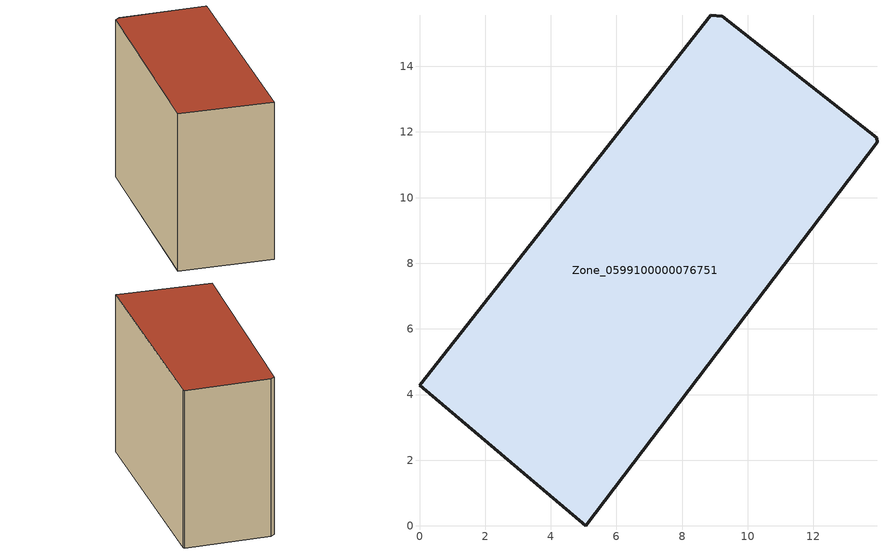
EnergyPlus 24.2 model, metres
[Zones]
Zone_0599100000076751
 floor ground (C_G): 8.88,15.56 9.22,15.52 13.93,11.82 13.94,11.69 5.06,0 0,4.28 z0
 wall outside (C_F): 9.22,15.52 8.88,15.56 0,4.28 5.06,0 13.94,11.69 13.93,11.82 9.22,15.52 z0:11.71
 roof outside (C_R): 5.06,0 13.94,11.69 13.93,11.82 9.22,15.52 8.88,15.56 0,4.28 z11.71
[BUILDING]
Pand.0599100000076751: North Axis=0; Terrain=City; Loads Convergence Tolerance Value=0.04; Temperature Convergence Tolerance Value=0.4; Solar Distribution=FullExterior; Maximum Number of Warmup Days=25; Minimum Number of Warmup Days=1
[Site:Location]
Rotterdam.The.Hague.AP_ZH_NLD Design_Conditions: Latitude=51.96; Longitude=4.45; Time Zone=1; Elevation=-4.5
[SITE:GROUNDTEMPERATURE:BUILDINGSURFACE]
18, 18, 18, 18, 18, 18, 18, 18, 18, 18, 18, 18
[MATERIAL] Thermal Absorptance=0.9; Solar Absorptance=0.7; Visible Absorptance=0.7
Name | Roughness | Thickness | Conductivity | Density | Specific Heat
G.TI.1946 | MediumSmooth | 0.15 | 1 | 540 | 1210
F.TI.1946 | Rough | 0.3 | 0.857143 | 1920 | 840
R.TI.1946 | MediumRough | 0.2 | 0.1 | 1500 | 1000
[CONSTRUCTION]
C_G: G.TI.1946
C_F: F.TI.1946
C_R: R.TI.1946
[ZONE]
Zone_0599100000076751: Type=1; Multiplier=1; Ceiling Height=Autocalculate; Volume=Autocalculate; Floor Area=autocalculate; Part of Total Floor Area=Yes
[ZONEINFILTRATION:DESIGNFLOWRATE]
Infil_Zone_0599100000076751: Zone or ZoneList or Space or SpaceList=Zone_0599100000076751; Schedule=AlwaysOn; Design Flow Rate Calculation Method=Flow/Area; Flow Rate per Floor Area=0.003; Constant Term Coefficient=1; Temperature Term Coefficient=0; Velocity Term Coefficient=0; Velocity Squared Term Coefficient=0
[HVACTEMPLATE:ZONE:IDEALLOADSAIRSYSTEM]
Zone_0599100000076751: Maximum Heating Supply Air Temperature=50; Minimum Cooling Supply Air Temperature=13; Maximum Heating Supply Air Humidity Ratio=0.0156; Minimum Cooling Supply Air Humidity Ratio=0.0077; Heating Limit=NoLimit; Cooling Limit=NoLimit; Dehumidification Control Type=ConstantSensibleHeatRatio; Cooling Sensible Heat Ratio=0.7; Dehumidification Setpoint=60; Humidification Control Type=None; Humidification Setpoint=30; Outdoor Air Method=None; Outdoor Air Flow Rate per Person=0.00944; Outdoor Air Flow Rate per Zone Floor Area=0; Outdoor Air Flow Rate per Zone=0; Demand Controlled Ventilation Type=None; Outdoor Air Economizer Type=NoEconomizer; Heat Recovery Type=None; Sensible Heat Recovery Effectiveness=0.7; Latent Heat Recovery Effectiveness=0.65
[ZONECONTROL:THERMOSTAT]
ThermostatControl_Zone_0599100000076751: Zone or ZoneList=Zone_0599100000076751; Control Type Schedule=DualSetpointControlType; Control 1=Thermostat_Zone_0599100000076751; Temperature Difference Between Cutout And Setpoint=0
[THERMOSTATSETPOINT:DUALSETPOINT]
Thermostat_Zone_0599100000076751: Heating Setpoint Temperature Schedule=HeatingSetpoint_Zone_0599100000076751; Cooling Setpoint Temperature Schedule=CoolingSetpoint_Zone_0599100000076751
[SCHEDULE:COMPACT]
HeatingSetpoint_Zone_0599100000076751: Through: 12/31, For: AllDays, Until: 24:00, 21
CoolingSetpoint_Zone_0599100000076751: Through: 12/31, For: AllDays, Until: 24:00, 24
DualSetpointControlType: Through: 12/31, For: AllDays, Until: 24:00, 4
AlwaysOn: Through: 12/31, For: AllDays, Until: 24:00, 1
